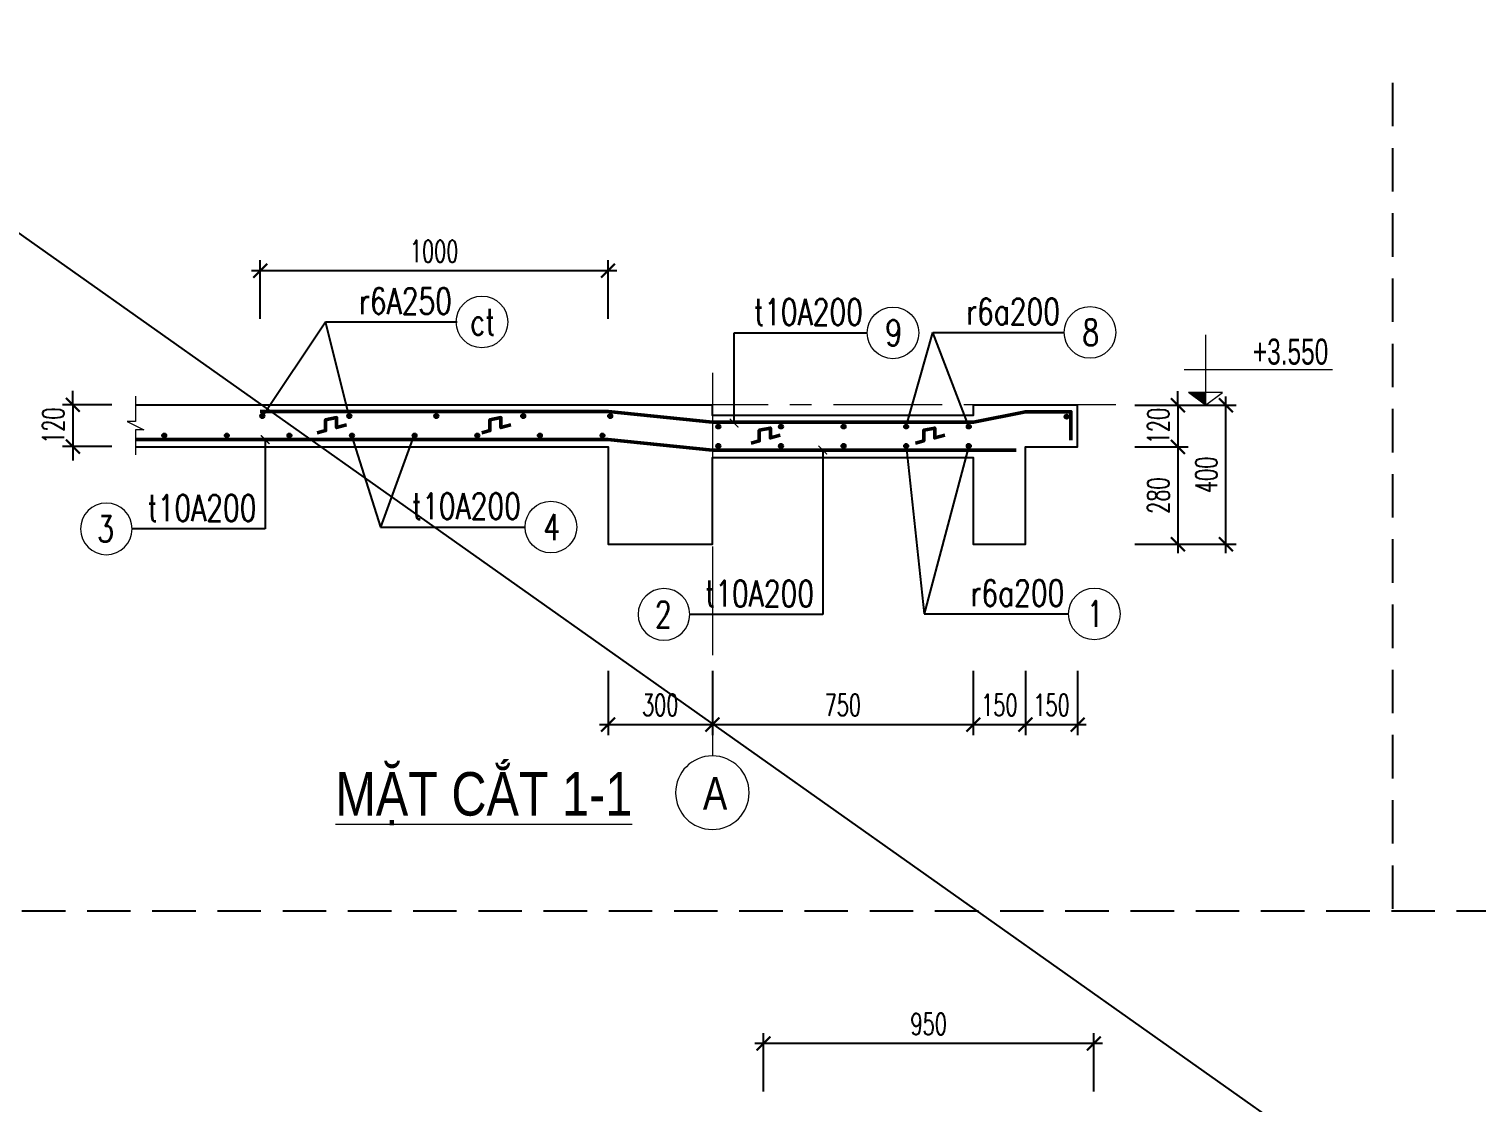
# Model space of a CAD drawing. Header units: millimetres. Extents: x -529861 to -223882, y -171969 to 61504.
# Drawn here: x -332251 to -328090, y -45101 to -42016 of the extents above; entities that cross this region are included whole.
import ezdxf
from ezdxf.enums import TextEntityAlignment as Align

# ---------------------------------------------------------------- set-up
doc = ezdxf.new("R2010")
doc.units = ezdxf.units.MM
doc.header["$LTSCALE"] = 5000
for name, pattern in [('$0$HIDDEN', [0.375, 0.25, -0.125]), ('CENTER', [2, 1.25, -0.25, 0.25, -0.25]), ('CENTER2', [1.125, 0.75, -0.125, 0.125, -0.125]), ('HIDDEN', [0.375, 0.25, -0.125])]:
    doc.linetypes.add(name, pattern=pattern)
doc.layers.get('Defpoints').update_dxf_attribs({"color": 143})
for name, color, linetype, lineweight in [('KC-CENTER', 5, 'CENTER2', 15), ('KC-DIM', 1, 'Continuous', 20), ('KC-HATCH', 8, 'Continuous', 15), ('KC-LEADER', 153, 'Continuous', 20), ('KC-NET THUONG', 255, 'Continuous', 18), ('KC-NETMANH', 8, 'Continuous', 20), ('KC-TEXT', 4, 'Continuous', 20), ('KTV-KT-TEXT CHU', 7, 'Continuous', 9), ('S- Rien', 3, 'Continuous', 50), ('S-Concrete', 4, 'Continuous', 25), ('S-dims', 8, 'Continuous', 18)]:
    doc.layers.add(name, color=color, linetype=linetype, lineweight=lineweight)
for name, color, linetype in [('KCS_AXIS', 18, 'CENTER'), ('KCS_HIDDEN', 8, 'HIDDEN'), ('KCS_SNODE', 6, 'Continuous'), ('KCS_STEEL', 4, 'Continuous')]:
    doc.layers.add(name, color=color, linetype=linetype)
doc.layers.add('KCS_Plotter', color=11, linetype='Continuous', plot=False)
doc.styles.add('$0$Arial', font='arial.ttf')
doc.styles.add('ARIAL', font='arial.ttf')
doc.styles.add('CHUC HOA MANH', font='chhbg.shx', dxfattribs={"width": 0.65})
doc.styles.add('VNCC-Arial', font='arial.ttf', dxfattribs={"width": 0.75})
doc.styles.add('VNCC-vnsimli', font='vnsimli.shx', dxfattribs={"width": 0.75})
doc.styles.add('vnsimli', font='vnsimli.shx')
doc.styles.add('vnsimpli', font='vnsimli.shx', dxfattribs={"width": 0.65})
doc.dimstyles.new('DIM75X2', dxfattribs={"dimtxt": 187.5, "dimasz": 80, "dimexe": 60, "dimexo": 0, "dimgap": 50, "dimtad": 1, "dimdec": 0, "dimlfac": 0.5, "dimzin": 0, "dimdsep": 46, "dimtxsty": 'VNCC-Arial', "dimblk1": 'ARCHTICK', "dimblk2": 'ARCHTICK', "dimsah": 1, "dimcen": 150, "dimdle": 60, "dimclrd": 256, "dimclre": 256, "dimclrt": 4, "dimadec": 0, "dimazin": 0, "dimtfac": 1, "dimtdec": 0, "dimtix": 1, "dimtmove": 2, "dimatfit": 3, "dimfxl": 1, "dimtvp": 0.833333, "dimtolj": 1, "dimtzin": 0, "dimarcsym": 0})
doc.dimstyles.new('KCS_DIM75', dxfattribs={"dimscale": 75, "dimtxt": 2.5, "dimasz": 1.6, "dimexe": 1.2, "dimexo": 0, "dimgap": 1, "dimtad": 1, "dimdec": 0, "dimzin": 0, "dimdsep": 46, "dimtxsty": 'vnsimpli', "dimblk": 'ARCHTICK', "dimcen": 0, "dimdle": 1, "dimclrd": 256, "dimclre": 256, "dimclrt": 2, "dimadec": 0, "dimazin": 0, "dimtfac": 1, "dimtdec": 0, "dimtix": 1, "dimtmove": 2, "dimatfit": 3, "dimfxl": 1, "dimtolj": 1, "dimtzin": 0, "dimarcsym": 0})

# ---------------------------------------------------------------- blocks, each defined once
blk = doc.blocks.new('_ArchTick')
at = {"color": 0, "linetype": 'ByBlock', "const_width": 0.15}
blk.add_lwpolyline([(-0.5, -0.5), (0.5, 0.5)], dxfattribs=at)
blk = doc.blocks.new('*D545')
at = {"layer": 'Defpoints', "color": 0, "linetype": 'ByBlock', "ltscale": 1500, "transparency": 16777216}
for p in [(-330585.9, -43861.3), (-330285.9, -43861.3), (-330285.9, -44015.9)]:
    blk.add_point(p, dxfattribs=at)
at = {"layer": 'S-dims', "linetype": 'ByBlock', "lineweight": -2, "ltscale": 1500, "transparency": 16777216}
for p, q in [((-330585.9, -43861.3), (-330585.9, -44045.9)), ((-330285.9, -43861.3), (-330285.9, -44045.9)), ((-330610.9, -44015.9), (-330260.9, -44015.9))]:
    blk.add_line(p, q, dxfattribs=at)
at = {"layer": 'S-dims', "linetype": 'ByBlock', "lineweight": -2, "ltscale": 1500, "transparency": 16777216, "xscale": 40, "yscale": 40, "zscale": 40, "rotation": 180}
blk.add_blockref('_ArchTick', (-330585.9, -44015.9), dxfattribs=at)
at = {"layer": 'S-dims', "linetype": 'ByBlock', "lineweight": -2, "ltscale": 1500, "transparency": 16777216, "xscale": 40, "yscale": 40, "zscale": 40}
blk.add_blockref('_ArchTick', (-330285.9, -44015.9), dxfattribs=at)
at = {"layer": 'S-dims', "color": 2, "linetype": 'ByBlock', "ltscale": 1500, "transparency": 16777216, "insert": (-330435.9, -43959.6), "char_height": 62.5, "attachment_point": 5, "style": 'vnsimpli'}
blk.add_mtext('\\A1;300', dxfattribs=at)
blk = doc.blocks.new('*D546')
at = {"layer": 'Defpoints', "color": 0, "linetype": 'ByBlock', "ltscale": 1500, "transparency": 16777216}
for p in [(-330285.9, -43861.3), (-329535.9, -43861.3), (-329535.9, -44015.9)]:
    blk.add_point(p, dxfattribs=at)
at = {"layer": 'S-dims', "linetype": 'ByBlock', "lineweight": -2, "ltscale": 1500, "transparency": 16777216}
for p, q in [((-330285.9, -43861.3), (-330285.9, -44045.9)), ((-329535.9, -43861.3), (-329535.9, -44045.9)), ((-330310.9, -44015.9), (-329510.9, -44015.9))]:
    blk.add_line(p, q, dxfattribs=at)
at = {"layer": 'S-dims', "linetype": 'ByBlock', "lineweight": -2, "ltscale": 1500, "transparency": 16777216, "xscale": 40, "yscale": 40, "zscale": 40, "rotation": 180}
blk.add_blockref('_ArchTick', (-330285.9, -44015.9), dxfattribs=at)
at = {"layer": 'S-dims', "linetype": 'ByBlock', "lineweight": -2, "ltscale": 1500, "transparency": 16777216, "xscale": 40, "yscale": 40, "zscale": 40}
blk.add_blockref('_ArchTick', (-329535.9, -44015.9), dxfattribs=at)
at = {"layer": 'S-dims', "color": 2, "linetype": 'ByBlock', "ltscale": 1500, "transparency": 16777216, "insert": (-329910.9, -43959.6), "char_height": 62.5, "attachment_point": 5, "style": 'vnsimpli'}
blk.add_mtext('\\A1;750', dxfattribs=at)
blk = doc.blocks.new('*D547')
at = {"layer": 'Defpoints', "color": 0, "linetype": 'ByBlock', "ltscale": 1500, "transparency": 16777216}
for p in [(-329535.9, -43861.3), (-329385.9, -43861.3), (-329385.9, -44015.9)]:
    blk.add_point(p, dxfattribs=at)
at = {"layer": 'S-dims', "linetype": 'ByBlock', "lineweight": -2, "ltscale": 1500, "transparency": 16777216}
for p, q in [((-329535.9, -43861.3), (-329535.9, -44045.9)), ((-329385.9, -43861.3), (-329385.9, -44045.9)), ((-329560.9, -44015.9), (-329360.9, -44015.9))]:
    blk.add_line(p, q, dxfattribs=at)
at = {"layer": 'S-dims', "linetype": 'ByBlock', "lineweight": -2, "ltscale": 1500, "transparency": 16777216, "xscale": 40, "yscale": 40, "zscale": 40, "rotation": 180}
blk.add_blockref('_ArchTick', (-329535.9, -44015.9), dxfattribs=at)
at = {"layer": 'S-dims', "linetype": 'ByBlock', "lineweight": -2, "ltscale": 1500, "transparency": 16777216, "xscale": 40, "yscale": 40, "zscale": 40}
blk.add_blockref('_ArchTick', (-329385.9, -44015.9), dxfattribs=at)
at = {"layer": 'S-dims', "color": 2, "linetype": 'ByBlock', "ltscale": 1500, "transparency": 16777216, "insert": (-329460.9, -43959.6), "char_height": 62.5, "attachment_point": 5, "style": 'vnsimpli'}
blk.add_mtext('\\A1;150', dxfattribs=at)
blk = doc.blocks.new('$0$A$C73BF527F')
at = {"layer": 'KTV-KT-TEXT CHU'}
blk.add_circle((-375, 0), 375, dxfattribs=at)
at = {"layer": 'KTV-KT-TEXT CHU', "linetype": '$0$HIDDEN', "style": '$0$Arial', "width": 0.8}
blk.add_attdef('KI-HIEU', text='', height=450, dxfattribs=at).set_placement((-375, 0), align=Align.MIDDLE_CENTER)
blk = doc.blocks.new('cotcao1')
at = {"layer": 'KC-NETMANH'}
for p, q in [((0, 249), (0, -251)), ((901, 0), (-150, 0)), ((0, -251), (-120, -161)), ((120, -161), (-120, -161)), ((0, -251), (120, -161))]:
    blk.add_line(p, q, dxfattribs=at)
blk.add_lwpolyline([(99, -251), (-224, -251)], dxfattribs=at)
blk.add_solid([(0, -251), (0, -161), (-120, -161)], dxfattribs=at)
at = {"layer": 'KC-TEXT', "style": 'CHUC HOA MANH', "width": 0.7}
for tag, height, p in [('%%P0.000', 200, (1360, 37)), ('TANG1', 150, (1169, -239))]:
    blk.add_attdef(tag, text='', height=height, dxfattribs=at).set_placement(p, align=Align.RIGHT)
blk = doc.blocks.new('*D548')
at = {"layer": 'Defpoints', "color": 0, "linetype": 'ByBlock', "ltscale": 1500, "transparency": 16777216}
for p in [(-329071.3, -43097.5), (-329071.3, -43217.5), (-328947.6, -43217.5)]:
    blk.add_point(p, dxfattribs=at)
at = {"layer": 'S-dims', "linetype": 'ByBlock', "lineweight": -2, "ltscale": 1500, "transparency": 16777216}
for p, q in [((-328947.6, -43097.5), (-328947.6, -43057.5)), ((-329071.3, -43097.5), (-328917.6, -43097.5)), ((-328947.6, -43097.5), (-328947.6, -43217.5)), ((-329071.3, -43217.5), (-328917.6, -43217.5)), ((-328947.6, -43217.5), (-328947.6, -43257.5))]:
    blk.add_line(p, q, dxfattribs=at)
at = {"layer": 'S-dims', "linetype": 'ByBlock', "lineweight": -2, "ltscale": 1500, "transparency": 16777216, "xscale": 40, "yscale": 40, "zscale": 40}
for p, rotation in [((-328947.6, -43097.5), 270), ((-328947.6, -43217.5), 90)]:
    blk.add_blockref('_ArchTick', p, dxfattribs=dict(at, rotation=rotation))
at = {"layer": 'S-dims', "color": 2, "linetype": 'ByBlock', "ltscale": 1500, "transparency": 16777216, "insert": (-329003.8, -43157.5), "char_height": 62.5, "attachment_point": 5, "rotation": 90, "style": 'vnsimpli'}
blk.add_mtext('\\A1;120', dxfattribs=at)
blk = doc.blocks.new('*D549')
at = {"layer": 'Defpoints', "color": 0, "linetype": 'ByBlock', "ltscale": 1500, "transparency": 16777216}
for p in [(-329071.3, -43217.5), (-329071.3, -43497.5), (-328947.6, -43497.5)]:
    blk.add_point(p, dxfattribs=at)
at = {"layer": 'S-dims', "linetype": 'ByBlock', "lineweight": -2, "ltscale": 1500, "transparency": 16777216}
for p, q in [((-329071.3, -43217.5), (-328917.6, -43217.5)), ((-328947.6, -43192.5), (-328947.6, -43522.5)), ((-329071.3, -43497.5), (-328917.6, -43497.5))]:
    blk.add_line(p, q, dxfattribs=at)
at = {"layer": 'S-dims', "linetype": 'ByBlock', "lineweight": -2, "ltscale": 1500, "transparency": 16777216, "xscale": 40, "yscale": 40, "zscale": 40}
for p, rotation in [((-328947.6, -43217.5), 90), ((-328947.6, -43497.5), 270)]:
    blk.add_blockref('_ArchTick', p, dxfattribs=dict(at, rotation=rotation))
at = {"layer": 'S-dims', "color": 2, "linetype": 'ByBlock', "ltscale": 1500, "transparency": 16777216, "insert": (-329003.8, -43357.5), "char_height": 62.5, "attachment_point": 5, "rotation": 90, "style": 'vnsimpli'}
blk.add_mtext('\\A1;280', dxfattribs=at)
blk = doc.blocks.new('*D550')
at = {"layer": 'Defpoints', "color": 0, "linetype": 'ByBlock', "ltscale": 1500, "transparency": 16777216}
for p in [(-329071.3, -43097.5), (-328809.6, -43097.5), (-329071.3, -43497.5)]:
    blk.add_point(p, dxfattribs=at)
at = {"layer": 'S-dims', "linetype": 'ByBlock', "lineweight": -2, "ltscale": 1500, "transparency": 16777216}
for p, q in [((-329071.3, -43097.5), (-328779.6, -43097.5)), ((-328809.6, -43522.5), (-328809.6, -43072.5)), ((-329071.3, -43497.5), (-328779.6, -43497.5))]:
    blk.add_line(p, q, dxfattribs=at)
at = {"layer": 'S-dims', "linetype": 'ByBlock', "lineweight": -2, "ltscale": 1500, "transparency": 16777216, "xscale": 40, "yscale": 40, "zscale": 40}
for p, rotation in [((-328809.6, -43097.5), 90), ((-328809.6, -43497.5), 270)]:
    blk.add_blockref('_ArchTick', p, dxfattribs=dict(at, rotation=rotation))
at = {"layer": 'S-dims', "color": 2, "linetype": 'ByBlock', "ltscale": 1500, "transparency": 16777216, "insert": (-328865.9, -43297.5), "char_height": 62.5, "attachment_point": 5, "rotation": 90, "style": 'vnsimpli'}
blk.add_mtext('\\A1;400', dxfattribs=at)
blk = doc.blocks.new('KCS_SNODE')
at = {"layer": 'KCS_SNODE'}
blk.add_hatch(color=256, dxfattribs=at).paths.add_polyline_path([(-10, 0, 1), (10, 0, 1)])
blk.add_circle((0, 0), 10, dxfattribs=at)
blk = doc.blocks.new('*U488')
at = {"layer": 'KCS_STEEL', "xscale": 2.4, "yscale": 2.4, "zscale": 2.4}
blk.add_blockref('KCS_SNODE', (0, 0), dxfattribs=at)
blk = doc.blocks.new('*U519')
at = {"layer": 'KC-DIM', "color": 0, "linetype": 'ByBlock', "lineweight": -2, "transparency": 16777216, "xscale": 0.25, "yscale": 0.25, "zscale": 0.25}
blk.add_blockref('*U488', (0, 0), dxfattribs=at)
blk = doc.blocks.new('*U520')
at = {"layer": 'KCS_AXIS', "color": 0, "linetype": 'ByBlock', "lineweight": -2, "transparency": 16777216}
for p in [(0, 0), (180, 0), (360, 0), (540, 0), (720, 0)]:
    blk.add_blockref('*U519', p, dxfattribs=at)
blk = doc.blocks.new('*U521')
at = {"layer": 'KC-DIM', "color": 0, "linetype": 'ByBlock', "lineweight": -2, "transparency": 16777216, "xscale": 0.25, "yscale": 0.25, "zscale": 0.25}
blk.add_blockref('*U488', (0, 0), dxfattribs=at)
blk = doc.blocks.new('*U522')
at = {"layer": 'KCS_AXIS', "color": 0, "linetype": 'ByBlock', "lineweight": -2, "transparency": 16777216}
for p in [(0, 0), (180, 0), (360, 0), (540, 0), (720, 0)]:
    blk.add_blockref('*U521', p, dxfattribs=at)
blk = doc.blocks.new('*U523')
at = {"layer": 'KC-DIM', "color": 0, "linetype": 'ByBlock', "lineweight": -2, "transparency": 16777216, "xscale": 0.25, "yscale": 0.25, "zscale": 0.25}
blk.add_blockref('*U488', (0, 0), dxfattribs=at)
blk = doc.blocks.new('*U524')
at = {"layer": 'KCS_AXIS', "color": 0, "linetype": 'ByBlock', "lineweight": -2, "transparency": 16777216}
for p in [(0, 0), (180, 0), (360, 0), (540, 0), (720, 0), (900, 0), (1080, 0), (1260, 0)]:
    blk.add_blockref('*U523', p, dxfattribs=at)
blk = doc.blocks.new('*U525')
at = {"layer": 'KC-DIM', "color": 0, "linetype": 'ByBlock', "lineweight": -2, "transparency": 16777216, "xscale": 0.25, "yscale": 0.25, "zscale": 0.25}
blk.add_blockref('*U488', (0, 0), dxfattribs=at)
blk = doc.blocks.new('*U526')
at = {"layer": 'KCS_AXIS', "color": 0, "linetype": 'ByBlock', "lineweight": -2, "transparency": 16777216}
for p in [(0, 0), (250, 0), (500, 0), (750, 0), (1000, 0)]:
    blk.add_blockref('*U525', p, dxfattribs=at)
blk = doc.blocks.new('*D551')
at = {"layer": 'Defpoints', "color": 0, "linetype": 'ByBlock', "ltscale": 1500, "transparency": 16777216}
for p in [(-331585.9, -42710.9), (-331585.9, -42849.4), (-330585.9, -42849.4)]:
    blk.add_point(p, dxfattribs=at)
at = {"layer": 'S-dims', "linetype": 'ByBlock', "lineweight": -2, "ltscale": 1500, "transparency": 16777216}
for p, q in [((-331585.9, -42849.4), (-331585.9, -42680.9)), ((-330585.9, -42849.4), (-330585.9, -42680.9)), ((-330560.9, -42710.9), (-331610.9, -42710.9))]:
    blk.add_line(p, q, dxfattribs=at)
at = {"layer": 'S-dims', "linetype": 'ByBlock', "lineweight": -2, "ltscale": 1500, "transparency": 16777216, "xscale": 40, "yscale": 40, "zscale": 40, "rotation": 180}
blk.add_blockref('_ArchTick', (-331585.9, -42710.9), dxfattribs=at)
at = {"layer": 'S-dims', "linetype": 'ByBlock', "lineweight": -2, "ltscale": 1500, "transparency": 16777216, "xscale": 40, "yscale": 40, "zscale": 40}
blk.add_blockref('_ArchTick', (-330585.9, -42710.9), dxfattribs=at)
at = {"layer": 'S-dims', "color": 2, "linetype": 'ByBlock', "ltscale": 1500, "transparency": 16777216, "insert": (-331085.9, -42654.7), "char_height": 62.5, "attachment_point": 5, "style": 'vnsimpli'}
blk.add_mtext('\\A1;1000', dxfattribs=at)
blk = doc.blocks.new('*U527')
at = {"layer": 'S- Rien'}
blk.add_lwpolyline([(-41.9, -21.8), (-18.3, -15.3), (-18.3, 15.5), (13.5, 21.8), (13.5, -6.7), (41.9, 1)], dxfattribs=at)
blk = doc.blocks.new('*U528')
at = {"layer": 'S- Rien', "color": 0, "linetype": 'ByBlock', "lineweight": -2, "transparency": 16777216}
for p in [(0, 0), (472.7, 0)]:
    blk.add_blockref('*U527', p, dxfattribs=at)
blk = doc.blocks.new('Ghi chu thep')
at = {"layer": 'KC-TEXT', "color": 7, "ltscale": 10}
blk.add_circle((-107.7, 0), 95.2, dxfattribs=at)
at = {"layer": 'KC-TEXT', "color": 7, "ltscale": 3, "style": 'vnsimli', "width": 0.75}
blk.add_attdef('ID', text='', height=96.2, dxfattribs=at).set_placement((-31.6, 47.3), align=Align.MIDDLE_CENTER)
at = {"layer": 'KC-TEXT', "color": 7, "ltscale": 3, "style": 'VNCC-vnsimli', "width": 0.7}
blk.add_attdef('NHAPSL', text='', height=96.2, dxfattribs=at).set_placement((37, -18.6), align=Align.BOTTOM_LEFT)
blk = doc.blocks.new('*D567')
at = {"layer": 'Defpoints', "color": 0, "linetype": 'ByBlock', "ltscale": 1500, "transparency": 16777216}
for p in [(-332012.6, -43096.4), (-332124.5, -43216.4), (-332012.6, -43216.4)]:
    blk.add_point(p, dxfattribs=at)
at = {"layer": 'S-dims', "linetype": 'ByBlock', "lineweight": -2, "ltscale": 1500, "transparency": 16777216}
for p, q in [((-332124.5, -43096.4), (-332124.5, -43056.4)), ((-332012.6, -43096.4), (-332154.5, -43096.4)), ((-332124.5, -43096.4), (-332124.5, -43216.4)), ((-332012.6, -43216.4), (-332154.5, -43216.4)), ((-332124.5, -43216.4), (-332124.5, -43256.4))]:
    blk.add_line(p, q, dxfattribs=at)
at = {"layer": 'S-dims', "linetype": 'ByBlock', "lineweight": -2, "ltscale": 1500, "transparency": 16777216, "xscale": 40, "yscale": 40, "zscale": 40}
for p, rotation in [((-332124.5, -43096.4), 270), ((-332124.5, -43216.4), 90)]:
    blk.add_blockref('_ArchTick', p, dxfattribs=dict(at, rotation=rotation))
at = {"layer": 'S-dims', "color": 2, "linetype": 'ByBlock', "ltscale": 1500, "transparency": 16777216, "insert": (-332180.8, -43156.4), "char_height": 62.5, "attachment_point": 5, "rotation": 90, "style": 'vnsimpli'}
blk.add_mtext('\\A1;120', dxfattribs=at)
blk = doc.blocks.new('*D658')
at = {"layer": 'Defpoints', "color": 0, "linetype": 'ByBlock', "ltscale": 1500, "transparency": 16777216}
for p in [(-330139.1, -44932.7), (-330139.1, -45071.2), (-329189.1, -45071.2)]:
    blk.add_point(p, dxfattribs=at)
at = {"layer": 'S-dims', "linetype": 'ByBlock', "lineweight": -2, "ltscale": 1500, "transparency": 16777216}
for p, q in [((-329164.1, -44932.7), (-330164.1, -44932.7)), ((-330139.1, -45071.2), (-330139.1, -44902.7)), ((-329189.1, -45071.2), (-329189.1, -44902.7))]:
    blk.add_line(p, q, dxfattribs=at)
at = {"layer": 'S-dims', "linetype": 'ByBlock', "lineweight": -2, "ltscale": 1500, "transparency": 16777216, "xscale": 40, "yscale": 40, "zscale": 40, "rotation": 180}
blk.add_blockref('_ArchTick', (-330139.1, -44932.7), dxfattribs=at)
at = {"layer": 'S-dims', "linetype": 'ByBlock', "lineweight": -2, "ltscale": 1500, "transparency": 16777216, "xscale": 40, "yscale": 40, "zscale": 40}
blk.add_blockref('_ArchTick', (-329189.1, -44932.7), dxfattribs=at)
at = {"layer": 'S-dims', "color": 2, "linetype": 'ByBlock', "ltscale": 1500, "transparency": 16777216, "insert": (-329664.1, -44876.5), "char_height": 62.5, "attachment_point": 5, "style": 'vnsimpli'}
blk.add_mtext('\\A1;950', dxfattribs=at)
blk = doc.blocks.new('*U1428')
at = {"layer": 'S- Rien'}
blk.add_lwpolyline([(-41.9, -21.8), (-18.3, -15.3), (-18.3, 15.5), (13.5, 21.8), (13.5, -6.7), (41.9, 1)], dxfattribs=at)
blk = doc.blocks.new('*U1429')
at = {"layer": 'S- Rien', "color": 0, "linetype": 'ByBlock', "lineweight": -2, "transparency": 16777216}
for p in [(0, 0), (472.7, 0)]:
    blk.add_blockref('*U1428', p, dxfattribs=at)
blk = doc.blocks.new('*U1613')
at = {"layer": 'KCS_STEEL', "xscale": 2.4, "yscale": 2.4, "zscale": 2.4}
blk.add_blockref('KCS_SNODE', (0, 0), dxfattribs=at)
blk = doc.blocks.new('*U1614')
at = {"layer": 'KC-DIM', "color": 0, "linetype": 'ByBlock', "lineweight": -2, "transparency": 16777216, "xscale": 0.25, "yscale": 0.25, "zscale": 0.25}
blk.add_blockref('*U1613', (0, 0), dxfattribs=at)
blk = doc.blocks.new('*U1615')
at = {"layer": 'KCS_AXIS', "color": 0, "linetype": 'ByBlock', "lineweight": -2, "transparency": 16777216}
blk.add_blockref('*U1614', (0, 0), dxfattribs=at)
blk = doc.blocks.new('*D1650')
at = {"layer": 'Defpoints', "color": 0, "linetype": 'ByBlock', "ltscale": 1500, "transparency": 16777216}
for p in [(-329385.9, -43861.3), (-329235.9, -43861.3), (-329235.9, -44015.9)]:
    blk.add_point(p, dxfattribs=at)
at = {"layer": 'S-dims', "linetype": 'ByBlock', "lineweight": -2, "ltscale": 1500, "transparency": 16777216}
for p, q in [((-329385.9, -43861.3), (-329385.9, -44045.9)), ((-329235.9, -43861.3), (-329235.9, -44045.9)), ((-329410.9, -44015.9), (-329210.9, -44015.9))]:
    blk.add_line(p, q, dxfattribs=at)
at = {"layer": 'S-dims', "linetype": 'ByBlock', "lineweight": -2, "ltscale": 1500, "transparency": 16777216, "xscale": 40, "yscale": 40, "zscale": 40, "rotation": 180}
blk.add_blockref('_ArchTick', (-329385.9, -44015.9), dxfattribs=at)
at = {"layer": 'S-dims', "linetype": 'ByBlock', "lineweight": -2, "ltscale": 1500, "transparency": 16777216, "xscale": 40, "yscale": 40, "zscale": 40}
blk.add_blockref('_ArchTick', (-329235.9, -44015.9), dxfattribs=at)
at = {"layer": 'S-dims', "color": 2, "linetype": 'ByBlock', "ltscale": 1500, "transparency": 16777216, "insert": (-329310.9, -43959.6), "char_height": 62.5, "attachment_point": 5, "style": 'vnsimpli'}
blk.add_mtext('\\A1;150', dxfattribs=at)

msp = doc.modelspace()

# ---------------------------------------------------------------- linework, layer by layer
at = {"layer": 'KC-CENTER', "linetype": 'CENTER', "ltscale": 0.05}
for p, q in [((-330285.94, -43004.09), (-330285.94, -44105.85)), ((-329125.64, -43096.41), (-331944.3, -43096.41))]:
    msp.add_line(p, q, dxfattribs=at)
at = {"layer": 'KC-HATCH'}
msp.add_lwpolyline([(-331944.3, -43071.25), (-331944.3, -43144.41), (-331968.3, -43144.41), (-331920.3, -43168.41), (-331944.3, -43168.41), (-331944.3, -43240.41)], dxfattribs=at)
at = {"layer": 'KCS_HIDDEN', "ltscale": 0.1}
for p, q in [((-328330.57, -42170.59), (-328330.57, -44551.31)), ((-332646.2, -44551.31), (-324070.16, -44551.31))]:
    msp.add_line(p, q, dxfattribs=at)
at = {"layer": 'KCS_Plotter', "linetype": 'ByBlock', "ltscale": 1500}
msp.add_line((-333110.94, -42015.68), (-322570.69, -49469.14), dxfattribs=at)
at = {"layer": 'S- Rien'}
for points in [[(-329255.01, -43198.42), (-329255.01, -43116.55), (-329385.94, -43116.55), (-329534.97, -43146.55), (-330285.94, -43146.55), (-330585.94, -43115.48), (-331585.94, -43115.48)], [(-329412.27, -43226.55), (-330285.94, -43226.55), (-330586.12, -43196.55), (-331944.3, -43196.55)]]:
    msp.add_lwpolyline(points, dxfattribs=at)
at = {"layer": 'S-Concrete'}
msp.add_lwpolyline([(-331944.3, -43217.48), (-330585.94, -43217.48), (-330585.94, -43497.48), (-330285.94, -43497.48), (-330285.94, -43247.48), (-329535.94, -43247.48), (-329535.94, -43497.48), (-329385.94, -43497.48), (-329385.94, -43217.48), (-329235.94, -43217.48), (-329235.94, -43097.48), (-329535.94, -43097.48), (-329535.94, -43127.48), (-330285.94, -43127.48), (-330285.94, -43097.48), (-331944.3, -43097.48)], dxfattribs=at)

# ---------------------------------------------------------------- block references
at = {"layer": 'KC-NET THUONG'}
ref = msp.add_blockref('cotcao1', (-328868.38, -42995.87), dxfattribs=dict(at, xscale=0.4049999999115244, yscale=0.4049999999115244, zscale=0.4049999999115244))
ref.add_attrib('%%P0.000', '+3.550', dxfattribs={"layer": 'KC-TEXT', "height": 75, "style": 'CHUC HOA MANH', "width": 0.7}).set_placement((-328515.23, -42980.92, 0), align=Align.RIGHT)
at = {"layer": 'KC-TEXT'}
ref = msp.add_blockref('Ghi chu thep', (-330864.35, -42858.13), dxfattribs=dict(at, xscale=0.7796257795998827, yscale=0.7796257795998827, zscale=0.7796257795998827))
ref.add_attrib('ID', 'ct', dxfattribs={"ltscale": 3, "height": 75, "style": 'vnsimli', "width": 0.75}).set_placement((-330946.23, -42858.13), align=Align.MIDDLE_CENTER)
ref.add_attrib('NHAPSL', 'r6A250', dxfattribs={"ltscale": 3, "height": 75, "style": 'vnsimli', "width": 0.75}).set_placement((-331034.51, -42858.13), align=Align.BOTTOM_RIGHT)
ref = msp.add_blockref('Ghi chu thep', (-329682.78, -42889.49), dxfattribs=dict(at, xscale=0.7796257795998827, yscale=0.7796257795998827, zscale=0.7796257795998827))
ref.add_attrib('ID', '9', dxfattribs={"ltscale": 3, "height": 75, "style": 'vnsimli', "width": 0.75}).set_placement((-329764.66, -42889.49), align=Align.MIDDLE_CENTER)
ref.add_attrib('NHAPSL', 't10A200', dxfattribs={"ltscale": 3, "height": 75, "style": 'vnsimli', "width": 0.75}).set_placement((-329852.94, -42889.49), align=Align.BOTTOM_RIGHT)
ref = msp.add_blockref('Ghi chu thep', (-329116.23, -42888.13), dxfattribs=dict(at, xscale=0.7796257795998827, yscale=0.7796257795998827, zscale=0.7796257795998827))
ref.add_attrib('ID', '8', dxfattribs={"ltscale": 3, "height": 75, "style": 'vnsimli', "width": 0.75}).set_placement((-329198.11, -42888.13), align=Align.MIDDLE_CENTER)
ref.add_attrib('NHAPSL', 'r6a200', dxfattribs={"ltscale": 3, "height": 75, "style": 'vnsimli', "width": 0.75}).set_placement((-329286.39, -42888.13), align=Align.BOTTOM_RIGHT)
ref = msp.add_blockref('Ghi chu thep', (-330666.18, -43447.86), dxfattribs=dict(at, xscale=0.7796257795998827, yscale=0.7796257795998827, zscale=0.7796257795998827))
ref.add_attrib('ID', '4', dxfattribs={"ltscale": 3, "height": 75, "style": 'vnsimli', "width": 0.75}).set_placement((-330748.06, -43447.86), align=Align.MIDDLE_CENTER)
ref.add_attrib('NHAPSL', 't10A200', dxfattribs={"ltscale": 3, "height": 75, "style": 'vnsimli', "width": 0.75}).set_placement((-330836.34, -43447.86), align=Align.BOTTOM_RIGHT)
ref = msp.add_blockref('Ghi chu thep', (-332112.32, -43453.07), dxfattribs=dict(at, xscale=-0.7796257795998827, yscale=0.7796257795998827, zscale=0.7796257795998827))
ref.add_attrib('ID', '3', dxfattribs={"ltscale": 3, "height": 75, "style": 'vnsimli', "width": 0.75}).set_placement((-332030.43, -43453.07), align=Align.MIDDLE_CENTER)
ref.add_attrib('NHAPSL', 't10A200', dxfattribs={"ltscale": 3, "height": 75, "style": 'vnsimli', "width": 0.75}).set_placement((-331596.62, -43453.07), align=Align.BOTTOM_RIGHT)
ref = msp.add_blockref('Ghi chu thep', (-330509.14, -43699.03), dxfattribs=dict(at, xscale=-0.7796257795998827, yscale=0.7796257795998827, zscale=0.7796257795998827))
ref.add_attrib('ID', '2', dxfattribs={"ltscale": 3, "height": 75, "style": 'vnsimli', "width": 0.75}).set_placement((-330427.25, -43699.03), align=Align.MIDDLE_CENTER)
ref.add_attrib('NHAPSL', 't10A200', dxfattribs={"ltscale": 3, "height": 75, "style": 'vnsimli', "width": 0.75}).set_placement((-329993.44, -43699.03), align=Align.BOTTOM_RIGHT)
ref = msp.add_blockref('Ghi chu thep', (-329103.76, -43697.63), dxfattribs=dict(at, xscale=0.7796257795998827, yscale=0.7796257795998827, zscale=0.7796257795998827))
ref.add_attrib('ID', '1', dxfattribs={"ltscale": 3, "height": 75, "style": 'vnsimli', "width": 0.75}).set_placement((-329185.65, -43697.63), align=Align.MIDDLE_CENTER)
ref.add_attrib('NHAPSL', 'r6a200', dxfattribs={"ltscale": 3, "height": 75, "style": 'vnsimli', "width": 0.75}).set_placement((-329273.92, -43697.63), align=Align.BOTTOM_RIGHT)
at = {"layer": 'KCS_AXIS', "linetype": 'ByBlock'}
for name, p in [('*U526', (-331579.72, -43128.95)), ('*U1615', (-329267.31, -43130.42)), ('*U524', (-331861.92, -43184.55)), ('*U522', (-330268.76, -43158.95)), ('*U520', (-330268.76, -43214.55))]:
    msp.add_blockref(name, p, dxfattribs=at)
at = {"layer": 'KTV-KT-TEXT CHU', "linetype": '$0$HIDDEN'}
ref = msp.add_blockref('$0$A$C73BF527F', (-330285.94, -44317.39), dxfattribs=dict(at, xscale=-0.2820512820721888, yscale=0.2820512820721888, zscale=0.2820512820721888, rotation=90))
ref.add_attrib('KI-HIEU', 'A', dxfattribs={"linetype": 'ByBlock', "height": 93.75, "style": '$0$Arial', "width": 0.8}).set_placement((-330278.11, -44213.26, 0), align=Align.MIDDLE_CENTER)
at = {"layer": 'S- Rien'}
for name, p in [('*U1429', (-331379.88, -43154.95)), ('*U528', (-330132.7, -43184.95))]:
    msp.add_blockref(name, p, dxfattribs=at)

# ---------------------------------------------------------------- texts
at = {"layer": 'KC-TEXT', "style": 'ARIAL', "width": 0.8}
msp.add_text('%%UMẶT CẮT 1-1', height=125, dxfattribs=at).set_placement((-330942.96, -44277.5), align=Align.CENTER)

# ---------------------------------------------------------------- dimensions: what is measured, and where the dimension line sits
at = {"layer": 'S-dims', "linetype": 'ByBlock', "ltscale": 1500}
for base, p1, p2, picture, middle in [((-331585.94, -42710.91), (-330585.94, -42849.41), (-331585.94, -42849.41), '*D551', (-331085.94, -42654.66)), ((-330285.94, -44015.89), (-330585.94, -43861.28), (-330285.94, -43861.28), '*D545', (-330435.94, -43959.64)), ((-329535.94, -44015.89), (-330285.94, -43861.28), (-329535.94, -43861.28), '*D546', (-329910.94, -43959.64)), ((-329385.94, -44015.89), (-329535.94, -43861.28), (-329385.94, -43861.28), '*D547', (-329460.94, -43959.64)), ((-329235.94, -44015.89), (-329385.94, -43861.28), (-329235.94, -43861.28), '*D1650', (-329310.94, -43959.64)), ((-330139.05, -44932.73), (-329189.05, -45071.24), (-330139.05, -45071.24), '*D658', (-329664.05, -44876.48))]:
    dim = msp.add_linear_dim(base=base, p1=p1, p2=p2, dimstyle='KCS_DIM75', override={"dimscale": 25}, dxfattribs=at)
    dim.commit()
    dim.dimension.update_dxf_attribs({"geometry": picture, "text_midpoint": middle})
for base, p1, p2, picture, middle in [((-332124.54, -43216.41), (-332012.59, -43096.41), (-332012.59, -43216.41), '*D567', (-332180.79, -43156.41)), ((-328947.59, -43217.48), (-329071.28, -43097.48), (-329071.28, -43217.48), '*D548', (-329003.84, -43157.48)), ((-328809.64, -43097.48), (-329071.28, -43497.48), (-329071.28, -43097.48), '*D550', (-328865.89, -43297.48)), ((-328947.59, -43497.48), (-329071.28, -43217.48), (-329071.28, -43497.48), '*D549', (-329003.84, -43357.48))]:
    dim = msp.add_linear_dim(base=base, p1=p1, p2=p2, angle=90, dimstyle='KCS_DIM75', override={"dimscale": 25}, dxfattribs=at)
    dim.commit()
    dim.dimension.update_dxf_attribs({"geometry": picture, "text_midpoint": middle})

# ---------------------------------------------------------------- leaders
at = {"layer": 'KC-LEADER'}
for points, override in [([(-331579.72, -43128.95), (-331397.95, -42858.13), (-331019.88, -42858.13)], {"dimasz": 25, "dimgap": 50, "dimtad": 0, "dimldrblk": 'DotSmall'}), ([(-331329.72, -43128.95), (-331397.95, -42858.13), (-331019.88, -42858.13)], {"dimasz": 25, "dimgap": 50, "dimtad": 0, "dimldrblk": 'DotSmall'}), ([(-330223.37, -43149.09), (-330223.37, -42889.49), (-329840.95, -42889.49)], {"dimasz": 25, "dimgap": 50, "dimtad": 0, "dimldrblk": 'ArchTick'}), ([(-329728.76, -43158.95), (-329652.47, -42888.13), (-329274.4, -42888.13)], {"dimasz": 25, "dimgap": 50, "dimtad": 0, "dimldrblk": 'DotSmall'}), ([(-329548.76, -43158.95), (-329652.47, -42888.13), (-329274.4, -42888.13)], {"dimasz": 25, "dimgap": 50, "dimtad": 0, "dimldrblk": 'DotSmall'}), ([(-331571.72, -43196.55), (-331571.72, -43453.07), (-331954.14, -43453.07)], {"dimasz": 25, "dimgap": 50, "dimtad": 0, "dimldrblk": 'ArchTick'}), ([(-331323.96, -43184.55), (-331239.67, -43447.86), (-330824.35, -43447.86)], {"dimasz": 25, "dimgap": 50, "dimtad": 0, "dimldrblk": 'DotSmall'}), ([(-331143.99, -43184.55), (-331239.67, -43447.86), (-330824.35, -43447.86)], {"dimasz": 25, "dimgap": 50, "dimtad": 0, "dimldrblk": 'DotSmall'}), ([(-329968.54, -43226.55), (-329968.54, -43699.03), (-330350.96, -43699.03)], {"dimasz": 25, "dimgap": 50, "dimtad": 0, "dimldrblk": 'ArchTick'}), ([(-329728.76, -43214.55), (-329677.25, -43697.63), (-329261.94, -43697.63)], {"dimasz": 25, "dimgap": 50, "dimtad": 0, "dimldrblk": 'DotSmall'}), ([(-329548.76, -43214.55), (-329677.25, -43697.63), (-329261.94, -43697.63)], {"dimasz": 25, "dimgap": 50, "dimtad": 0, "dimldrblk": 'DotSmall'})]:
    msp.add_leader(points, dimstyle='DIM75X2', override=override, dxfattribs=at)

doc.saveas('drawing.dxf')
